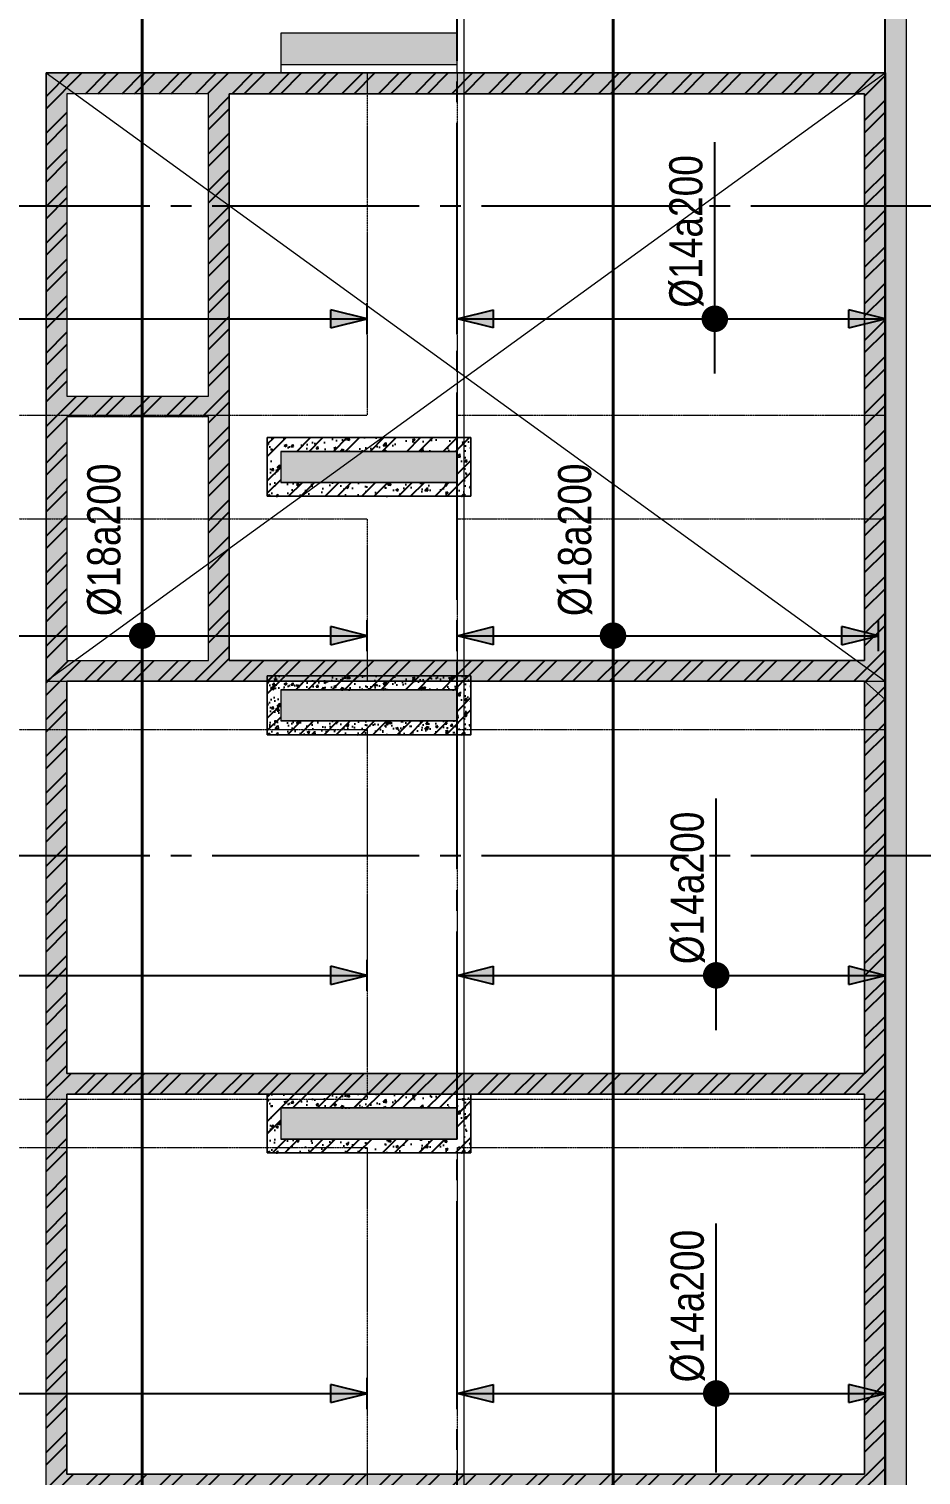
# Model space of a CAD drawing. Header units: millimetres. Extents: x -3819597 to -2591384, y 582389 to 820195.
# Drawn here: x -2673157 to -2660238, y 717169 to 738094 of the extents above; entities that cross this region are included whole.
import ezdxf
from ezdxf.enums import TextEntityAlignment as Align

# ---------------------------------------------------------------- set-up
doc = ezdxf.new("R2010")
doc.units = ezdxf.units.MM
doc.header["$MEASUREMENT"] = 0
for name, pattern in [('CENTER', [2, 1.25, -0.25, 0.25, -0.25]), ('CHG_XX_Cot_Ham 2$0$MB_Luoi truc$0$HTT Hidden 21', [3, 2, -1]), ('CHG_XX_Damsan_Ham 2$0$CHG_XX_Damsan_Ham 2$0$HIDDEN', [0.375, 0.25, -0.125]), ('CHG_XX_Luoi truc$0$MB_Luoi truc$0$Center101', [13, 10, -1, 1, -1]), ('HIDDEN', [0.375, 0.25, -0.125])]:
    doc.linetypes.add(name, pattern=pattern)
doc.layers.get('Defpoints').update_dxf_attribs({"color": 10, "lineweight": 0})
for name, color, linetype in [('02HN. TEXT B', 1, 'Continuous'), ('08HN. SSS X', 6, 'Continuous'), ('12HN. GRID', 1, 'CENTER'), ('CHG_XX_Luoi truc$0$Grid', 34, 'Continuous'), ('CHG_XX_Luoi truc$0$Grid Line', 8, 'CHG_XX_Luoi truc$0$MB_Luoi truc$0$Center101'), ('dim', 51, 'Continuous')]:
    doc.layers.add(name, color=color, linetype=linetype)
for name, color, linetype, lineweight in [('CHG_XX_Cot_Ham 2$0$NS-DuongBao', 3, 'Continuous', 18), ('CHG_XX_Cot_Ham 2$0$NS-Hatch', 8, 'Continuous', 25), ('CHG_XX_Cot_Ham 2$0$NS-Pier-H2', 150, 'Continuous', 13), ('CHG_XX_Cot_Ham 2$0$NS-Pier-H2 @ 1', 150, 'Continuous', 13), ('CHG_XX_Cot_Ham 2$0$NS-Pier-H2 @ 150', 150, 'Continuous', 13), ("CHG_XX_Damsan_Ham 2$0$CHG_XX_Damsan_Ham 2$0$'S_General_Hidden_1 Thin", 1, 'CHG_XX_Damsan_Ham 2$0$CHG_XX_Damsan_Ham 2$0$HIDDEN', 18), ('CHG_XX_Damsan_Ham 2$0$CHG_XX_Damsan_Ham 2$0$CHG_XX_Damsan_Ham 2$0$Start lo mo', 3, 'Continuous', 15), ('CHG_XX_Damsan_Ham 2$0$CHG_XX_Damsan_Ham 2$0$CHG_XX_Damsan_Ham 2$0$Start net bao', 3, 'Continuous', 18), ('CHG_XX_Damsan_Ham 2$0$CHG_XX_Damsan_Ham 2$0$DBAO', 3, 'Continuous', 13), ('CHG_XX_Damsan_Ham 2$0$CHG_XX_Damsan_Ham 2$0$mach ngung thi cong', 6, 'Continuous', 13), ('CHG_XX_Damsan_Ham 2$0$CHG_XX_Damsan_Ham 2$0$Start net bao', 3, 'Continuous', 18), ('CHG_XX_Damsan_Ham 2$0$CHG_XX_Damsan_Ham 2$0$Start vach', 6, 'Continuous', 25), ('CHG_XX_Damsan_Ham 2$0$HATCH', 57, 'Continuous', 9), ('CHG_XX_Damsan_Ham 2$0$mach ngung thi cong', 6, 'Continuous', 13), ('CHG_XX_Damsan_Ham 2$0$Start vach', 6, 'Continuous', 25), ('thep chay suot', 5, 'HIDDEN', 40)]:
    doc.layers.add(name, color=color, linetype=linetype, lineweight=lineweight)
doc.styles.add('[HN042014]STYLE', font='arial.ttf', dxfattribs={"width": 0.8})
doc.styles.add('CHG_XX_Luoi truc$0$MB_Luoi truc$0$Grid A-F$0$VNI-HelveCB', font='VHELVCB_0.TTF')

# ---------------------------------------------------------------- blocks, each defined once
blk = doc.blocks.new('*U910')
at = {"layer": '12HN. GRID', "linetype": 'Continuous'}
h = blk.add_hatch(color=256, dxfattribs=at)
h.dxf.hatch_style = 1
h.paths.add_polyline_path([(-44, 1239.8), (44, 1239.8), (0, 1415.8)])
h = blk.add_hatch(color=256, dxfattribs=at)
h.dxf.hatch_style = 1
h.paths.add_polyline_path([(0, -2234.2), (44, -2058.2), (-44, -2058.2)])
at = {"layer": '08HN. SSS X', "linetype": 'ByBlock', "ltscale": 10}
for p, q in [((-264.5, 0), (852.3, 0)), ((-264.5, 0), (-264.5, 0)), ((852.3, 0), (852.3, 0))]:
    blk.add_line(p, q, dxfattribs=at)
at = {"layer": '12HN. GRID', "linetype": 'Continuous'}
for p, q in [((-75, 1415.8), (75, 1415.8)), ((-44, 1239.8), (0, 1415.8)), ((0, 1415.8), (0, -2234.2)), ((0, 1415.8), (44, 1239.8)), ((-44, 1239.8), (44, 1239.8)), ((-44, -2058.2), (44, -2058.2)), ((-44, -2058.2), (0, -2234.2)), ((0, -2234.2), (44, -2058.2)), ((-75, -2234.2), (75, -2234.2))]:
    blk.add_line(p, q, dxfattribs=at)
at = {"layer": '12HN. GRID', "linetype": 'Continuous', "const_width": 64, "flags": 128}
blk.add_lwpolyline([(-32, 0, 1), (32, 0, 1)], format="xyb", close=True, dxfattribs=at)
at = {"layer": '02HN. TEXT B', "linetype": 'ByBlock', "style": '[HN042014]STYLE', "width": 0.8, "flags": 8}
blk.add_attdef('1', text='', height=160, dxfattribs=at).set_placement((53.8, 140), align=Align.MIDDLE_LEFT)
blk.add_attdef('0', text='', height=160, dxfattribs=at).set_placement((1102.5, 160), align=Align.MIDDLE_CENTER)
at = {"layer": 'Defpoints', "color": 9, "linetype": 'ByBlock', "style": '[HN042014]STYLE', "width": 0.8, "flags": 9}
for tag, p in [('2', (2188.8, 2083.7)), ('3', (2188.8, 1678.9)), ('4', (2188.8, 1274.1)), ('5', (2188.8, 883.7))]:
    blk.add_attdef(tag, text='', height=250, dxfattribs=at).set_placement(p, align=Align.MIDDLE_CENTER)
blk = doc.blocks.new('*U243')
at = {"layer": '12HN. GRID', "linetype": 'Continuous'}
h = blk.add_hatch(color=256, dxfattribs=at)
h.dxf.hatch_style = 1
h.paths.add_polyline_path([(-44, 1239.8), (44, 1239.8), (0, 1415.8)])
h = blk.add_hatch(color=256, dxfattribs=at)
h.dxf.hatch_style = 1
h.paths.add_polyline_path([(0, -2234.2), (44, -2058.2), (-44, -2058.2)])
at = {"layer": '08HN. SSS X', "linetype": 'ByBlock', "ltscale": 10}
for p, q in [((-264.5, 0), (852.3, 0)), ((-264.5, 0), (-264.5, 0)), ((852.3, 0), (852.3, 0))]:
    blk.add_line(p, q, dxfattribs=at)
at = {"layer": '12HN. GRID', "linetype": 'Continuous'}
for p, q in [((-75, 1415.8), (75, 1415.8)), ((-44, 1239.8), (0, 1415.8)), ((0, 1415.8), (0, -2234.2)), ((0, 1415.8), (44, 1239.8)), ((-44, 1239.8), (44, 1239.8)), ((-44, -2058.2), (44, -2058.2)), ((-44, -2058.2), (0, -2234.2)), ((0, -2234.2), (44, -2058.2)), ((-75, -2234.2), (75, -2234.2))]:
    blk.add_line(p, q, dxfattribs=at)
at = {"layer": '12HN. GRID', "linetype": 'Continuous', "const_width": 64, "flags": 128}
blk.add_lwpolyline([(-32, 0, 1), (32, 0, 1)], format="xyb", close=True, dxfattribs=at)
at = {"layer": '02HN. TEXT B', "linetype": 'ByBlock', "style": '[HN042014]STYLE', "width": 0.8, "flags": 8}
blk.add_attdef('1', text='', height=160, dxfattribs=at).set_placement((53.8, 140), align=Align.MIDDLE_LEFT)
blk.add_attdef('0', text='', height=160, dxfattribs=at).set_placement((1102.5, 160), align=Align.MIDDLE_CENTER)
at = {"layer": 'Defpoints', "color": 9, "linetype": 'ByBlock', "style": '[HN042014]STYLE', "width": 0.8, "flags": 9}
for tag, p in [('2', (2188.8, 2083.7)), ('3', (2188.8, 1678.9)), ('4', (2188.8, 1274.1)), ('5', (2188.8, 883.7))]:
    blk.add_attdef(tag, text='', height=250, dxfattribs=at).set_placement(p, align=Align.MIDDLE_CENTER)
blk = doc.blocks.new('*U242')
at = {"layer": '12HN. GRID', "linetype": 'Continuous'}
h = blk.add_hatch(color=256, dxfattribs=at)
h.dxf.hatch_style = 1
h.paths.add_polyline_path([(-44, 1239.8), (44, 1239.8), (0, 1415.8)])
h = blk.add_hatch(color=256, dxfattribs=at)
h.dxf.hatch_style = 1
h.paths.add_polyline_path([(0, -2234.2), (44, -2058.2), (-44, -2058.2)])
at = {"layer": '08HN. SSS X', "linetype": 'ByBlock', "ltscale": 10}
for p, q in [((-381.1, 0), (819, 0)), ((-381.1, 0), (-381.1, 0)), ((819, 0), (819, 0))]:
    blk.add_line(p, q, dxfattribs=at)
at = {"layer": '12HN. GRID', "linetype": 'Continuous'}
for p, q in [((-75, 1415.8), (75, 1415.8)), ((-44, 1239.8), (0, 1415.8)), ((0, 1415.8), (0, -2234.2)), ((0, 1415.8), (44, 1239.8)), ((-44, 1239.8), (44, 1239.8)), ((-44, -2058.2), (44, -2058.2)), ((-44, -2058.2), (0, -2234.2)), ((0, -2234.2), (44, -2058.2)), ((-75, -2234.2), (75, -2234.2))]:
    blk.add_line(p, q, dxfattribs=at)
at = {"layer": '12HN. GRID', "linetype": 'Continuous', "const_width": 64, "flags": 128}
blk.add_lwpolyline([(-32, 0, 1), (32, 0, 1)], format="xyb", close=True, dxfattribs=at)
at = {"layer": '02HN. TEXT B', "linetype": 'ByBlock', "style": '[HN042014]STYLE', "width": 0.8, "flags": 8}
blk.add_attdef('1', text='', height=160, dxfattribs=at).set_placement((53.8, 140), align=Align.MIDDLE_LEFT)
blk.add_attdef('0', text='', height=160, dxfattribs=at).set_placement((1102.5, 160), align=Align.MIDDLE_CENTER)
at = {"layer": 'Defpoints', "color": 9, "linetype": 'ByBlock', "style": '[HN042014]STYLE', "width": 0.8, "flags": 9}
for tag, p in [('2', (2188.8, 2083.7)), ('3', (2188.8, 1678.9)), ('4', (2188.8, 1274.1)), ('5', (2188.8, 883.7))]:
    blk.add_attdef(tag, text='', height=250, dxfattribs=at).set_placement(p, align=Align.MIDDLE_CENTER)
blk = doc.blocks.new('*U691')
at = {"layer": '12HN. GRID', "linetype": 'Continuous'}
h = blk.add_hatch(color=256, dxfattribs=at)
h.dxf.hatch_style = 1
h.paths.add_polyline_path([(-44, 576.5), (44, 576.5), (0, 752.5)])
h = blk.add_hatch(color=256, dxfattribs=at)
h.dxf.hatch_style = 1
h.paths.add_polyline_path([(0, -1280.9), (44, -1104.9), (-44, -1104.9)])
for p, q in [((-75, 752.5), (75, 752.5)), ((-44, 576.5), (0, 752.5)), ((0, 752.5), (0, -1280.9)), ((0, 752.5), (44, 576.5)), ((-44, 576.5), (44, 576.5)), ((-44, -1104.9), (44, -1104.9)), ((-44, -1104.9), (0, -1280.9)), ((0, -1280.9), (44, -1104.9)), ((-75, -1280.9), (75, -1280.9))]:
    blk.add_line(p, q, dxfattribs=at)
at = {"layer": '12HN. GRID', "linetype": 'Continuous', "const_width": 64, "flags": 128}
blk.add_lwpolyline([(-32, 0, 1), (32, 0, 1)], format="xyb", close=True, dxfattribs=at)
at = {"layer": 'thep chay suot', "linetype": 'HIDDEN', "ltscale": 10}
blk.add_line((-42737.9, 0), (14067.3, 0), dxfattribs=at)
at = {"layer": '02HN. TEXT B', "linetype": 'ByBlock', "style": '[HN042014]STYLE', "width": 0.8, "flags": 8}
blk.add_attdef('1', text='', height=160, dxfattribs=at).set_placement((94.5, 185.3), align=Align.MIDDLE_LEFT)
blk.add_attdef('0', text='', height=160, dxfattribs=at).set_placement((-351.3, 10.6), align=Align.MIDDLE_CENTER)
at = {"layer": 'Defpoints', "color": 9, "linetype": 'ByBlock', "style": '[HN042014]STYLE', "width": 0.8, "flags": 9}
for tag, p in [('2', (-7336, 4713.7)), ('3', (-7336, 4309)), ('4', (-7336, 3904.2)), ('5', (-7336, 3513.7))]:
    blk.add_attdef(tag, text='', height=250, dxfattribs=at).set_placement(p, align=Align.MIDDLE_CENTER)
blk = doc.blocks.new('*U1035')
at = {"layer": 'CHG_XX_Cot_Ham 2$0$NS-Pier-H2 @ 1'}
h = blk.add_hatch(color=256, dxfattribs=at)
h.dxf.hatch_style = 1
h.paths.add_polyline_path([(450, 0), (0, 0), (0, -2550), (450, -2550)])
at = {"layer": 'CHG_XX_Cot_Ham 2$0$NS-Pier-H2 @ 150'}
h = blk.add_hatch(color=256, dxfattribs=at)
h.dxf.hatch_style = 1
h.paths.add_polyline_path([(450, 0), (0, 0), (0, -2550), (450, -2550)])
blk = doc.blocks.new('CHG_XX_Cot_Ham 2$0$Block A_C450x2250')
at = {"layer": 'CHG_XX_Cot_Ham 2$0$NS-Pier-H2'}
blk.add_lwpolyline([(450, -2550), (0, -2550), (0, 0), (450, 0)], close=True, dxfattribs=at)
blk.add_blockref('*U1035', (0, 0), dxfattribs=at)
blk = doc.blocks.new('*U1029')
at = {"layer": 'CHG_XX_Luoi truc$0$Grid Line'}
blk.add_line((0, 0), (0, 608), dxfattribs=at)
at = {"layer": 'CHG_XX_Luoi truc$0$Grid', "lineweight": -2, "style": 'CHG_XX_Luoi truc$0$MB_Luoi truc$0$Grid A-F$0$VNI-HelveCB'}
for tag, p in [('GRIDSUB', (0, 617)), ('GRID', (0, -9))]:
    blk.add_attdef(tag, text='', height=5, dxfattribs=at).set_placement(p, align=Align.MIDDLE)
blk = doc.blocks.new('*U1031')
at = {"layer": 'CHG_XX_Luoi truc$0$Grid Line'}
blk.add_line((0, 0), (0, 438), dxfattribs=at)
at = {"layer": 'CHG_XX_Luoi truc$0$Grid', "lineweight": -2, "style": 'CHG_XX_Luoi truc$0$MB_Luoi truc$0$Grid A-F$0$VNI-HelveCB'}
for tag, p in [('GRIDSUB', (0, 447)), ('GRID', (0, -9))]:
    blk.add_attdef(tag, text='', height=5, dxfattribs=at).set_placement(p, align=Align.MIDDLE)
blk = doc.blocks.new('CHG_XX_Luoi truc')
at = {"layer": 'CHG_XX_Luoi truc$0$Grid', "xscale": 300, "yscale": 300, "zscale": 300}
blk.add_blockref('*U1029', (99550, -12747), dxfattribs=at)
at = {"layer": 'CHG_XX_Luoi truc$0$Grid', "xscale": 300.0000000000013, "yscale": 300.0000000000013, "zscale": 300.0000000000013, "rotation": 90}
for p in [(110703, 125550), (110703, 116150)]:
    blk.add_blockref('*U1031', p, dxfattribs=at)
blk = doc.blocks.new('CHG_XX_Cot_Ham 2')
at = {"layer": 'CHG_XX_Cot_Ham 2$0$NS-Hatch'}
h = blk.add_hatch(dxfattribs=at)
h.set_pattern_fill('ANSI32', color=256, scale=1000, style=0)
h.paths.add_polyline_path([(93600, 76300), (105750.8, 76300), (105750.8, 127475), (93600, 127475)])
h.paths.add_polyline_path([(93900, 107200), (93900, 112700), (105450.8, 112700), (105450.8, 107200)], flags=16)
h.paths.add_polyline_path([(101300.8, 106900), (101300.8, 99800), (93900, 99800), (93900, 106900)], flags=16)
h.paths.add_polyline_path([(93900, 113000), (93900, 118675), (105450.8, 118675), (105450.8, 113000)], flags=16)
h.paths.add_polyline_path([(101600.8, 106900), (105450.8, 106900), (105450.8, 92450), (93900, 92450), (93900, 99500), (101600.8, 99500)], flags=16)
h.paths.add_polyline_path([(93900, 118975), (93900, 122500), (95950, 122500), (95950, 118975)], flags=16)
h.paths.add_polyline_path([(96250, 118975), (96250, 127175), (105450.8, 127175), (105450.8, 118975)], flags=16)
h.paths.add_polyline_path([(100150.8, 92150), (100150.8, 87350), (93900, 87350), (93900, 92150)], flags=16)
h.paths.add_polyline_path([(93900, 122800), (93900, 127175), (95950, 127175), (95950, 122800)], flags=16)
h.paths.add_polyline_path([(100450.8, 92150), (105450.8, 92150), (105450.8, 81950), (100450.8, 81950)], flags=16)
h.paths.add_polyline_path([(100150.8, 87050), (100150.8, 81950), (93900, 81950), (93900, 87050)], flags=16)
h.paths.add_polyline_path([(105450.8, 81650), (105450.8, 76600), (93900, 76600), (93900, 81650)], flags=16)
h = blk.add_hatch(dxfattribs=at)
h.set_pattern_fill('AR-CONC', color=256, scale=50)
h.set_pattern_definition([(50, (-50, -50), (358.6301, -31.37607), [37.5, -412.5]), (355, (-50, -50), (-69.3757, 376.0961), [30, -330]), (100.45144, (-20.1, -52.6), (289.2544, 344.72), [31.8701, -350.57106]), (46.1842, (-50, 50), (533.6207, -82.7596), [56.25, -618.75]), (96.63564, (-5.53, 43.1), (467.331, 487.0593), [47.8052, -525.8569]), (351.18416, (-50, 50), (467.331, 487.0593), [45, -495]), (21, (0, 25), (298.4535, -201.30945), [37.5, -412.5]), (326, (0, 25), (121.6577, 362.575), [30, -330]), (71.45144, (24.87, 8.22), (420.1112, 161.2656), [31.8701, -350.57106]), (37.5, (-50, -50), (6.07993, 166.44693), [0, -326, 0, -335, 0, -331.25]), (7.5, (-50, -50), (131.53477, 197.20586), [0, -191, 0, -318.5, 0, -126.25]), (327.5, (-161.5, -50), (266.91122, -11.27744), [0, -125, 0, -390, 0, -517.5]), (317.5, (-211.5, -50), (291.5931, 50.0525), [0, -162.5, 0, -259, 0, -367.5])])
h.paths.add_polyline_path([(105750, 127475), (93600, 127475), (93600, 76300), (105750.8, 76300)])
h.paths.add_polyline_path([(93900, 107200), (93900, 112700), (105450.8, 112700), (105450.8, 107200)], flags=16)
h.paths.add_polyline_path([(101300.8, 106900), (101300.8, 99800), (93900, 99800), (93900, 106900)], flags=16)
h.paths.add_polyline_path([(93900, 113000), (93900, 118675), (105450.8, 118675), (105450.8, 113000)], flags=16)
h.paths.add_polyline_path([(101600.8, 106900), (105450.8, 106900), (105450.8, 92450), (93900, 92450), (93900, 99500), (101600.8, 99500)], flags=16)
h.paths.add_polyline_path([(93900, 118975), (93900, 122500), (95950, 122500), (95950, 118975)], flags=16)
h.paths.add_polyline_path([(96250, 118975), (96250, 127175), (105450.8, 127175), (105450.8, 118975)], flags=16)
h.paths.add_polyline_path([(100150.8, 92150), (100150.8, 87350), (93900, 87350), (93900, 92150)], flags=16)
h.paths.add_polyline_path([(93900, 122800), (93900, 127175), (95950, 127175), (95950, 122800)], flags=16)
h.paths.add_polyline_path([(100450.8, 92150), (105450.8, 92150), (105450.8, 81950), (100450.8, 81950)], flags=16)
h.paths.add_polyline_path([(100150.8, 87050), (100150.8, 81950), (93900, 81950), (93900, 87050)], flags=16)
h.paths.add_polyline_path([(105450.8, 81650), (105450.8, 76600), (93900, 76600), (93900, 81650)], flags=16)
h = blk.add_hatch(dxfattribs=at)
h.set_pattern_fill('AR-CONC', color=256, scale=50)
h.set_pattern_definition([(50, (-2213768.6, 588216.82), (358.63009, -31.376067), [37.5, -412.5]), (355, (-2213768.6, 588216.82), (-69.375667, 376.096067), [30, -330]), (100.451444, (-2213738.7, 588214.2), (289.254423, 344.719995), [31.870096, -350.571056]), (46.1842, (-2213768.6, 588316.8), (533.620665, -82.75964), [56.25, -618.75]), (96.635635, (-2213724.1, 588309.9), (467.33097, 487.0593), [47.80517, -525.85688]), (351.184164, (-2213768.6, 588316.8), (467.33097, 487.0593), [45, -495]), (21, (-2213718.6, 588291.82), (298.453526, -201.309445), [37.5, -412.5]), (326, (-2213718.6, 588291.82), (121.657666, 362.57502), [30, -330]), (71.451445, (-2213693.72, 588275.05), (420.11119, 161.265576), [31.870095, -350.571056]), (37.5, (-2213768.59, 588216.82), (6.079928, 166.446927), [0, -326, 0, -335, 0, -331.25]), (7.5, (-2213768.59, 588216.82), (131.534769, 197.205856), [0, -191, 0, -318.5, 0, -126.25]), (327.5, (-2213880.09, 588216.82), (266.911218, -11.277436), [0, -125, 0, -390, 0, -517.5]), (317.5, (-2213930.1, 588216.82), (291.593085, 50.052491), [0, -162.5, 0, -259, 0, -367.5])])
h.paths.add_polyline_path([(96800.8, 121350), (99750.8, 121350), (99750.8, 122200), (96800.8, 122200)])
h.paths.add_polyline_path([(97000.8, 121550), (99550.8, 121550), (99550.8, 122000), (97000.8, 122000)], flags=16)
h = blk.add_hatch(dxfattribs=at)
h.set_pattern_fill('ANSI32,_O', color=256, scale=1000)
h.set_pattern_definition([(45, (-2213768.6, 588216.82), (-265.16504, 265.16504), []), (45, (-2213591.8, 588216.82), (-265.16504, 265.16504), [])])
h.paths.add_polyline_path([(96800.8, 121350), (99750.8, 121350), (99750.8, 122200), (96800.8, 122200)])
h.paths.add_polyline_path([(97000.8, 121550), (99550.8, 121550), (99550.8, 122000), (97000.8, 122000)], flags=16)
h = blk.add_hatch(dxfattribs=at)
h.set_pattern_fill('AR-CONC', color=256, scale=50)
h.set_pattern_definition([(50, (-2213768.6, 584766.82), (358.63009, -31.376067), [37.5, -412.5]), (355, (-2213768.6, 584766.82), (-69.375667, 376.096067), [30, -330]), (100.451444, (-2213738.7, 584764.2), (289.254423, 344.719995), [31.870096, -350.571056]), (46.1842, (-2213768.6, 584866.8), (533.620665, -82.75964), [56.25, -618.75]), (96.635635, (-2213724.1, 584859.9), (467.33097, 487.0593), [47.80517, -525.85688]), (351.184164, (-2213768.6, 584866.8), (467.33097, 487.0593), [45, -495]), (21, (-2213718.6, 584841.82), (298.453526, -201.309445), [37.5, -412.5]), (326, (-2213718.6, 584841.82), (121.657666, 362.57502), [30, -330]), (71.451445, (-2213693.72, 584825.05), (420.11119, 161.265576), [31.870095, -350.571056]), (37.5, (-2213768.59, 584766.82), (6.079928, 166.446927), [0, -326, 0, -335, 0, -331.25]), (7.5, (-2213768.59, 584766.82), (131.534769, 197.205856), [0, -191, 0, -318.5, 0, -126.25]), (327.5, (-2213880.09, 584766.82), (266.911218, -11.277436), [0, -125, 0, -390, 0, -517.5]), (317.5, (-2213930.1, 584766.82), (291.593085, 50.052491), [0, -162.5, 0, -259, 0, -367.5])])
h.paths.add_polyline_path([(96800.8, 117900), (99750.8, 117900), (99750.8, 118750), (96800.8, 118750)])
h.paths.add_polyline_path([(97000.8, 118100), (99550.8, 118100), (99550.8, 118550), (97000.8, 118550)], flags=16)
h = blk.add_hatch(dxfattribs=at)
h.set_pattern_fill('ANSI32', color=256, scale=1000, style=0)
h.paths.add_polyline_path([(99550.8, 118100), (97000.8, 118100), (97000.8, 118550), (99550.8, 118550)], flags=16)
h.paths.add_polyline_path([(99750.8, 117900), (96800.8, 117900), (96800.8, 118750), (99750.8, 118750)])
h = blk.add_hatch(dxfattribs=at)
h.set_pattern_fill('AR-CONC', color=256, scale=50)
h.set_pattern_definition([(50, (-50, -50), (358.6301, -31.37607), [37.5, -412.5]), (355, (-50, -50), (-69.3757, 376.0961), [30, -330]), (100.45144, (-20.1, -52.6), (289.2544, 344.72), [31.8701, -350.57106]), (46.1842, (-50, 50), (533.6207, -82.7596), [56.25, -618.75]), (96.63564, (-5.53, 43.1), (467.331, 487.0593), [47.8052, -525.8569]), (351.18416, (-50, 50), (467.331, 487.0593), [45, -495]), (21, (0, 25), (298.4535, -201.30945), [37.5, -412.5]), (326, (0, 25), (121.6577, 362.575), [30, -330]), (71.45144, (24.87, 8.22), (420.1112, 161.2656), [31.8701, -350.57106]), (37.5, (-50, -50), (6.07993, 166.44693), [0, -326, 0, -335, 0, -331.25]), (7.5, (-50, -50), (131.53477, 197.20586), [0, -191, 0, -318.5, 0, -126.25]), (327.5, (-161.5, -50), (266.91122, -11.27744), [0, -125, 0, -390, 0, -517.5]), (317.5, (-211.5, -50), (291.5931, 50.0525), [0, -162.5, 0, -259, 0, -367.5])])
h.paths.add_polyline_path([(99550.8, 118100), (97000.8, 118100), (97000.8, 118550), (99550.8, 118550)], flags=16)
h.paths.add_polyline_path([(99750.8, 117900), (96800.8, 117900), (96800.8, 118750), (99750.8, 118750)])
h = blk.add_hatch(dxfattribs=at)
h.set_pattern_fill('AR-CONC', color=256, scale=50)
h.set_pattern_definition([(50, (-2213768.6, 578716.82), (358.63009, -31.376067), [37.5, -412.5]), (355, (-2213768.6, 578716.82), (-69.375667, 376.096067), [30, -330]), (100.451444, (-2213738.7, 578714.2), (289.254423, 344.719995), [31.870096, -350.571056]), (46.1842, (-2213768.6, 578816.8), (533.620665, -82.75964), [56.25, -618.75]), (96.635635, (-2213724.1, 578809.9), (467.33097, 487.0593), [47.80517, -525.85688]), (351.184164, (-2213768.6, 578816.8), (467.33097, 487.0593), [45, -495]), (21, (-2213718.6, 578791.82), (298.453526, -201.309445), [37.5, -412.5]), (326, (-2213718.6, 578791.82), (121.657666, 362.57502), [30, -330]), (71.451445, (-2213693.72, 578775.05), (420.11119, 161.265576), [31.870095, -350.571056]), (37.5, (-2213768.59, 578716.82), (6.079928, 166.446927), [0, -326, 0, -335, 0, -331.25]), (7.5, (-2213768.59, 578716.82), (131.534769, 197.205856), [0, -191, 0, -318.5, 0, -126.25]), (327.5, (-2213880.09, 578716.82), (266.911218, -11.277436), [0, -125, 0, -390, 0, -517.5]), (317.5, (-2213930.1, 578716.82), (291.593085, 50.052491), [0, -162.5, 0, -259, 0, -367.5])])
h.paths.add_polyline_path([(96800.8, 111850), (99750.8, 111850), (99750.8, 112700), (96800.8, 112700)])
h.paths.add_polyline_path([(97000.8, 112050), (99550.8, 112050), (99550.8, 112500), (97000.8, 112500)], flags=16)
h = blk.add_hatch(dxfattribs=at)
h.set_pattern_fill('ANSI32', color=256, scale=1000, style=0)
h.paths.add_polyline_path([(99550.8, 112050), (97000.8, 112050), (97000.8, 112500), (99550.8, 112500)], flags=16)
h.paths.add_polyline_path([(99750.8, 111850), (96800.8, 111850), (96800.8, 112700), (99750.8, 112700)])
h = blk.add_hatch(dxfattribs=at)
h.set_pattern_fill('ANSI32', color=256, scale=1000, style=0)
h.set_pattern_definition([(45, (-50, -50), (-265.165, 265.165), []), (45, (126.78, -50), (-265.165, 265.165), [])])
h.paths.add_polyline_path([(99550.8, 112050), (97000.8, 112050), (97000.8, 112500), (99550.8, 112500)], flags=16)
h.paths.add_polyline_path([(99750.8, 111850), (96800.8, 111850), (96800.8, 112700), (99750.8, 112700)])
at = {"layer": 'CHG_XX_Cot_Ham 2$0$NS-Pier-H2'}
h = blk.add_hatch(color=256, dxfattribs=at)
h.dxf.hatch_style = 1
h.paths.add_polyline_path([(99639.2, 163400), (-10900, 163400), (-10900, 85450), (-300, 85450), (-300, 84050), (32350, 84050), (32350, -9000), (103575.5, -9000), (106050, -6022), (106050, 158254.3)])
h.paths.add_polyline_path([(99533.7, 163100), (105750, 158110.4), (105750, 90450), (105650, 90450), (105750, 90450), (105750, 13850), (105750, 13722.3), (105750, -5913.6), (103434.7, -8700), (93599.8, -8700), (93299.8, -8700), (32650, -8700), (32650, 84350), (0, 84350), (0, 85750), (-10600, 85750), (-10600, 163100), (93600, 163100)], flags=16)
at = {"layer": 'CHG_XX_Cot_Ham 2$0$NS-DuongBao'}
for points in [[(93600, 127475), (105750.8, 127475), (105750.8, 76300), (93600, 76300)], [(95950, 127175), (93900, 127175), (93900, 122800), (95950, 122800)], [(105450.8, 127175), (96250, 127175), (96250, 118975), (105450.8, 118975)], [(96250, 127175), (105450.8, 127175), (105450.8, 118975), (96250, 118975)], [(95950, 122500), (93900, 122500), (93900, 118975), (95950, 118975)], [(96800.8, 122200), (99750.8, 122200), (99750.8, 121350), (96800.8, 121350)], [(105450.8, 118675), (93900, 118675), (93900, 113000), (105450.8, 113000)], [(93900, 118675), (96800.8, 118675), (96800.8, 117900), (99750.8, 117900), (99750.8, 118675), (105450.8, 118675), (105450.8, 113000), (93900, 113000)], [(96800.8, 118750), (99750.8, 118750), (99750.8, 117900), (96800.8, 117900)], [(99750.8, 117900), (96800.8, 117900), (96800.8, 118675), (99750.8, 118675)], [(93900, 112700), (96800.8, 112700), (96800.8, 111850), (99750.8, 111850), (99750.8, 112700), (105450.8, 112700), (105450.8, 107200), (93900, 107200)], [(93900, 112700), (93900, 107200), (105450.8, 107200), (105450.8, 112700)], [(96800.8, 112700), (99750.8, 112700), (99750.8, 111850), (96800.8, 111850)]]:
    blk.add_lwpolyline(points, close=True, dxfattribs=at)
at = {"layer": 'CHG_XX_Cot_Ham 2$0$NS-DuongBao', "color": 1}
for points in [[(96800.8, 121350), (99750.8, 121350), (99750.8, 122200), (96800.8, 122200)], [(97000.8, 122000), (99550.8, 122000), (99550.8, 121550), (97000.8, 121550)], [(96800.8, 117900), (99750.8, 117900), (99750.8, 118750), (96800.8, 118750)], [(97000.8, 118550), (99550.8, 118550), (99550.8, 118100), (97000.8, 118100)], [(96800.8, 111850), (99750.8, 111850), (99750.8, 112700), (96800.8, 112700)], [(97000.8, 112500), (99550.8, 112500), (99550.8, 112050), (97000.8, 112050)]]:
    blk.add_lwpolyline(points, close=True, dxfattribs=at)
at = {"layer": 'CHG_XX_Cot_Ham 2$0$NS-Pier-H2'}
for p, q in [((106050, 158254.3), (106050, -6022)), ((105750, 158110.4), (105750, 90450)), ((97000, 127925), (97000, 127475)), ((99550, 127475), (99550, 127925)), ((97000, 127475), (99550, 127475))]:
    blk.add_line(p, q, dxfattribs=at)
at = {"layer": 'CHG_XX_Cot_Ham 2$0$NS-Pier-H2', "linetype": 'CHG_XX_Cot_Ham 2$0$MB_Luoi truc$0$HTT Hidden 21'}
blk.add_lwpolyline([(99639.2, 163400), (106050, 158254.3), (106050, -6022), (103575.5, -9000), (32350, -9000), (32350, 84050), (-300, 84050), (-300, 85450), (-10900, 85450), (-10900, 163400)], close=True, dxfattribs=at)
at = {"layer": 'CHG_XX_Cot_Ham 2$0$NS-Pier-H2'}
for points in [[(96800.8, 122200), (99750.8, 122200), (99750.8, 121350), (96800.8, 121350)], [(97000, 121550), (99550, 121550), (99550, 122000), (97000, 122000)], [(99550.8, 121550), (97000.8, 121550), (97000.8, 122000), (99550.8, 122000)], [(97000, 118100), (99550, 118100), (99550, 118550), (97000, 118550)], [(99550.8, 118100), (97000.8, 118100), (97000.8, 118550), (99550.8, 118550)], [(97000, 112050), (99550, 112050), (99550, 112500), (97000, 112500)], [(99550.8, 112050), (97000.8, 112050), (97000.8, 112500), (99550.8, 112500)]]:
    blk.add_lwpolyline(points, close=True, dxfattribs=at)
blk.add_blockref('CHG_XX_Luoi truc', (0, 0), dxfattribs=at)
at = {"layer": 'CHG_XX_Cot_Ham 2$0$NS-Pier-H2', "xscale": -1, "rotation": 90}
for p in [(97000, 128050), (97000, 122000), (97000, 118550), (97000, 112500)]:
    blk.add_blockref('CHG_XX_Cot_Ham 2$0$Block A_C450x2250', p, dxfattribs=at)
blk = doc.blocks.new('CHG_XX_Damsan_Ham 2', base_point=(3089256, -609981))
at = {"layer": "CHG_XX_Damsan_Ham 2$0$CHG_XX_Damsan_Ham 2$0$'S_General_Hidden_1 Thin", "ltscale": 10}
for p, q in [((98250, 127475), (98250, 122525)), ((99550, 127475), (99550, 122525)), ((87300, 122525), (98250, 122525)), ((99550, 122525), (105750, 122525)), ((87300, 121025), (98250, 121025)), ((98250, 121025), (98250, 118675)), ((99550, 121025), (99550, 118675)), ((99550, 121025), (105750, 121025)), ((87300, 117975), (98250, 117975)), ((98250, 117975), (98250, 112625)), ((99550, 117975), (105750, 117975)), ((99550, 117975), (99550, 112625)), ((87300, 112625), (98250, 112625)), ((99550, 112625), (105750, 112625)), ((87300, 111925), (98250, 111925)), ((98250, 111925), (98250, 106125)), ((99550, 111925), (105750, 111925)), ((99550, 111925), (99550, 106125))]:
    blk.add_line(p, q, dxfattribs=at)
at = {"layer": 'CHG_XX_Damsan_Ham 2$0$CHG_XX_Damsan_Ham 2$0$CHG_XX_Damsan_Ham 2$0$Start lo mo'}
for p, q in [((93600, 127475), (93600, 118673)), ((105750, 127475), (93600, 127475)), ((93600, 118673), (105750, 127475)), ((93600, 127475), (105750, 118673)), ((105750, 118673), (105750, 127475)), ((93600, 118673), (105750, 118673))]:
    blk.add_line(p, q, dxfattribs=at)
at = {"layer": 'CHG_XX_Damsan_Ham 2$0$CHG_XX_Damsan_Ham 2$0$CHG_XX_Damsan_Ham 2$0$Start net bao'}
for points in [[(-10900, 163400), (99639, 163400), (106050, 158250), (106050, -6022), (103576, -9000), (32350, -9000), (32350, 84050), (-300, 84050)], [(-10600, 85750), (-10600, 163100), (99534, 163100), (105750, 158106), (105750, 128050)]]:
    blk.add_lwpolyline(points, dxfattribs=at)
at = {"layer": 'CHG_XX_Damsan_Ham 2$0$CHG_XX_Damsan_Ham 2$0$mach ngung thi cong'}
blk.add_lwpolyline([(23700, 90148), (-100, 90150), (-100, 153400), (99650, 153400), (99650, 71950), (75851, 71950), (75851, 88800), (75851, 88800), (75851, 129600), (23700, 129600)], close=True, dxfattribs=at)
at = {"layer": 'CHG_XX_Damsan_Ham 2$0$CHG_XX_Damsan_Ham 2$0$Start net bao'}
for points in [[(-10900, 163400), (99639, 163400), (106050, 158250), (106050, -6022), (103576, -9000), (32350, -9000), (32350, 84050), (-300, 84050)], [(-10600, 85750), (-10600, 163100), (99534, 163100), (105750, 158106), (105750, 128050)]]:
    blk.add_lwpolyline(points, dxfattribs=at)
at = {"layer": 'CHG_XX_Damsan_Ham 2$0$CHG_XX_Damsan_Ham 2$0$Start vach'}
blk.add_lwpolyline([(105750, 12350), (105750, 156610)], dxfattribs=at)
at = {"layer": 'CHG_XX_Damsan_Ham 2$0$HATCH'}
blk.add_line((105451, 118673), (105750, 118409), dxfattribs=at)
at = {"layer": 'CHG_XX_Damsan_Ham 2$0$mach ngung thi cong'}
blk.add_lwpolyline([(23900, 90148), (-100, 90150), (-100, 153400), (99650, 153400), (99650, 71950), (75549, 71950), (75549, 88800), (75549, 88800), (75549, 129500), (23900, 129500)], close=True, dxfattribs=at)
at = {"layer": 'CHG_XX_Damsan_Ham 2$0$Start vach'}
blk.add_lwpolyline([(105750, 12350), (105750, 156610)], dxfattribs=at)
at = {"layer": 'CHG_XX_Damsan_Ham 2$0$CHG_XX_Damsan_Ham 2$0$DBAO'}
blk.add_blockref('CHG_XX_Cot_Ham 2', (0, 0), dxfattribs=at)
at = {"layer": 'CHG_XX_Damsan_Ham 2$0$HATCH'}
blk.add_blockref('CHG_XX_Cot_Ham 2', (0, 0), dxfattribs=at)
blk = doc.blocks.new('*U911')
at = {"layer": '12HN. GRID', "linetype": 'Continuous'}
h = blk.add_hatch(color=256, dxfattribs=at)
h.dxf.hatch_style = 1
h.paths.add_polyline_path([(0, -1086.5), (44, -910.5), (-44, -910.5)])
for p, q in [((0, 2520.1), (0, -1086.5)), ((-44, -910.5), (44, -910.5)), ((-44, -910.5), (0, -1086.5)), ((0, -1086.5), (44, -910.5)), ((-75, -1086.5), (75, -1086.5))]:
    blk.add_line(p, q, dxfattribs=at)
at = {"layer": '12HN. GRID', "linetype": 'Continuous', "const_width": 64, "flags": 128}
blk.add_lwpolyline([(-32, 0, 1), (32, 0, 1)], format="xyb", close=True, dxfattribs=at)
at = {"layer": 'thep chay suot', "linetype": 'HIDDEN', "ltscale": 10}
blk.add_line((-42737.9, 0), (14689, 0), dxfattribs=at)
at = {"layer": '02HN. TEXT B', "linetype": 'ByBlock', "style": '[HN042014]STYLE', "width": 0.8, "flags": 8}
blk.add_attdef('1', text='', height=160, dxfattribs=at).set_placement((94.5, 185.3), align=Align.MIDDLE_LEFT)
blk.add_attdef('0', text='', height=160, dxfattribs=at).set_placement((-351.3, 10.6), align=Align.MIDDLE_CENTER)
at = {"layer": 'Defpoints', "color": 9, "linetype": 'ByBlock', "style": '[HN042014]STYLE', "width": 0.8, "flags": 9}
for tag, p in [('2', (-7336, 4713.7)), ('3', (-7336, 4309)), ('4', (-7336, 3904.2)), ('5', (-7336, 3513.7))]:
    blk.add_attdef(tag, text='', height=250, dxfattribs=at).set_placement(p, align=Align.MIDDLE_CENTER)
blk = doc.blocks.new('*U916')
at = {"layer": '12HN. GRID', "linetype": 'Continuous'}
h = blk.add_hatch(color=256, dxfattribs=at)
h.dxf.hatch_style = 1
h.paths.add_polyline_path([(-44, 1067.9), (44, 1067.9), (0, 1243.9)])
h = blk.add_hatch(color=256, dxfattribs=at)
h.dxf.hatch_style = 1
h.paths.add_polyline_path([(0, -822.8), (44, -646.8), (-44, -646.8)])
at = {"layer": '08HN. SSS X', "linetype": 'ByBlock', "ltscale": 10}
for p, q in [((-264.5, 0), (852.3, 0)), ((-264.5, 0), (-264.5, 0)), ((852.3, 0), (852.3, 0))]:
    blk.add_line(p, q, dxfattribs=at)
at = {"layer": '12HN. GRID', "linetype": 'Continuous'}
for p, q in [((-75, 1243.9), (75, 1243.9)), ((-44, 1067.9), (0, 1243.9)), ((0, 1243.9), (0, -822.8)), ((0, 1243.9), (44, 1067.9)), ((-44, 1067.9), (44, 1067.9)), ((-44, -646.8), (44, -646.8)), ((-44, -646.8), (0, -822.8)), ((0, -822.8), (44, -646.8)), ((-75, -822.8), (75, -822.8))]:
    blk.add_line(p, q, dxfattribs=at)
at = {"layer": '12HN. GRID', "linetype": 'Continuous', "const_width": 64, "flags": 128}
blk.add_lwpolyline([(-32, 0, 1), (32, 0, 1)], format="xyb", close=True, dxfattribs=at)
at = {"layer": '02HN. TEXT B', "linetype": 'ByBlock', "style": '[HN042014]STYLE', "width": 0.8, "flags": 8}
blk.add_attdef('1', text='', height=160, dxfattribs=at).set_placement((53.8, 140), align=Align.MIDDLE_LEFT)
blk.add_attdef('0', text='', height=160, dxfattribs=at).set_placement((1102.5, 160), align=Align.MIDDLE_CENTER)
at = {"layer": 'Defpoints', "color": 9, "linetype": 'ByBlock', "style": '[HN042014]STYLE', "width": 0.8, "flags": 9}
for tag, p in [('2', (2188.8, 2083.7)), ('3', (2188.8, 1678.9)), ('4', (2188.8, 1274.1)), ('5', (2188.8, 883.7))]:
    blk.add_attdef(tag, text='', height=250, dxfattribs=at).set_placement(p, align=Align.MIDDLE_CENTER)
blk = doc.blocks.new('*U917')
at = {"layer": '12HN. GRID', "linetype": 'Continuous'}
h = blk.add_hatch(color=256, dxfattribs=at)
h.dxf.hatch_style = 1
h.paths.add_polyline_path([(-44, 1074.7), (44, 1074.7), (0, 1250.7)])
h = blk.add_hatch(color=256, dxfattribs=at)
h.dxf.hatch_style = 1
h.paths.add_polyline_path([(0, -816), (44, -640), (-44, -640)])
at = {"layer": '08HN. SSS X', "linetype": 'ByBlock', "ltscale": 10}
for p, q in [((-264.5, 0), (852.3, 0)), ((-264.5, 0), (-264.5, 0)), ((852.3, 0), (852.3, 0))]:
    blk.add_line(p, q, dxfattribs=at)
at = {"layer": '12HN. GRID', "linetype": 'Continuous'}
for p, q in [((-75, 1250.7), (75, 1250.7)), ((-44, 1074.7), (0, 1250.7)), ((0, 1250.7), (0, -816)), ((0, 1250.7), (44, 1074.7)), ((-44, 1074.7), (44, 1074.7)), ((-44, -640), (44, -640)), ((-44, -640), (0, -816)), ((0, -816), (44, -640)), ((-75, -816), (75, -816))]:
    blk.add_line(p, q, dxfattribs=at)
at = {"layer": '12HN. GRID', "linetype": 'Continuous', "const_width": 64, "flags": 128}
blk.add_lwpolyline([(-32, 0, 1), (32, 0, 1)], format="xyb", close=True, dxfattribs=at)
at = {"layer": '02HN. TEXT B', "linetype": 'ByBlock', "style": '[HN042014]STYLE', "width": 0.8, "flags": 8}
blk.add_attdef('1', text='', height=160, dxfattribs=at).set_placement((53.8, 140), align=Align.MIDDLE_LEFT)
blk.add_attdef('0', text='', height=160, dxfattribs=at).set_placement((1102.5, 160), align=Align.MIDDLE_CENTER)
at = {"layer": 'Defpoints', "color": 9, "linetype": 'ByBlock', "style": '[HN042014]STYLE', "width": 0.8, "flags": 9}
for tag, p in [('2', (2188.8, 2083.7)), ('3', (2188.8, 1678.9)), ('4', (2188.8, 1274.1)), ('5', (2188.8, 883.7))]:
    blk.add_attdef(tag, text='', height=250, dxfattribs=at).set_placement(p, align=Align.MIDDLE_CENTER)
blk = doc.blocks.new('*U918')
at = {"layer": '12HN. GRID', "linetype": 'Continuous'}
h = blk.add_hatch(color=256, dxfattribs=at)
h.dxf.hatch_style = 1
h.paths.add_polyline_path([(-44, 1074.7), (44, 1074.7), (0, 1250.7)])
h = blk.add_hatch(color=256, dxfattribs=at)
h.dxf.hatch_style = 1
h.paths.add_polyline_path([(0, -816.2), (44, -640.2), (-44, -640.2)])
at = {"layer": '08HN. SSS X', "linetype": 'ByBlock', "ltscale": 10}
for p, q in [((-381.1, 0), (819, 0)), ((-381.1, 0), (-381.1, 0)), ((819, 0), (819, 0))]:
    blk.add_line(p, q, dxfattribs=at)
at = {"layer": '12HN. GRID', "linetype": 'Continuous'}
for p, q in [((-75, 1250.7), (75, 1250.7)), ((-44, 1074.7), (0, 1250.7)), ((0, 1250.7), (0, -816.2)), ((0, 1250.7), (44, 1074.7)), ((-44, 1074.7), (44, 1074.7)), ((-44, -640.2), (44, -640.2)), ((-44, -640.2), (0, -816.2)), ((0, -816.2), (44, -640.2)), ((-75, -816.2), (75, -816.2))]:
    blk.add_line(p, q, dxfattribs=at)
at = {"layer": '12HN. GRID', "linetype": 'Continuous', "const_width": 64, "flags": 128}
blk.add_lwpolyline([(-32, 0, 1), (32, 0, 1)], format="xyb", close=True, dxfattribs=at)
at = {"layer": '02HN. TEXT B', "linetype": 'ByBlock', "style": '[HN042014]STYLE', "width": 0.8, "flags": 8}
blk.add_attdef('1', text='', height=160, dxfattribs=at).set_placement((53.8, 140), align=Align.MIDDLE_LEFT)
blk.add_attdef('0', text='', height=160, dxfattribs=at).set_placement((1102.5, 160), align=Align.MIDDLE_CENTER)
at = {"layer": 'Defpoints', "color": 9, "linetype": 'ByBlock', "style": '[HN042014]STYLE', "width": 0.8, "flags": 9}
for tag, p in [('2', (2188.8, 2083.7)), ('3', (2188.8, 1678.9)), ('4', (2188.8, 1274.1)), ('5', (2188.8, 883.7))]:
    blk.add_attdef(tag, text='', height=250, dxfattribs=at).set_placement(p, align=Align.MIDDLE_CENTER)

msp = doc.modelspace()

# ---------------------------------------------------------------- block references
at = {"layer": '08HN. SSS X', "linetype": 'Continuous'}
ref = msp.add_blockref('*U910', (-2674959.2, 733899.3), dxfattribs=dict(at, xscale=3, yscale=3, zscale=3, rotation=90))
ref.add_attrib('1', '%%c18a200', dxfattribs={"layer": '02HN. TEXT B', "linetype": 'ByBlock', "height": 480, "rotation": 90, "style": '[HN042014]STYLE', "width": 0.8}).set_placement((-2675379.2, 734060.6), align=Align.MIDDLE_LEFT)
ref = msp.add_blockref('*U916', (-2663224.9, 733899.3), dxfattribs=dict(at, xscale=3, yscale=3, zscale=3, rotation=90))
ref.add_attrib('1', '%%c14a200', dxfattribs={"layer": '02HN. TEXT B', "linetype": 'ByBlock', "height": 480, "rotation": 90, "style": '[HN042014]STYLE', "width": 0.8}).set_placement((-2663644.9, 734060.6), align=Align.MIDDLE_LEFT)
ref = msp.add_blockref('*U243', (-2674959.2, 724399.3), dxfattribs=dict(at, xscale=3, yscale=3, zscale=3, rotation=90))
ref.add_attrib('1', '%%c18a200', dxfattribs={"layer": '02HN. TEXT B', "linetype": 'ByBlock', "height": 480, "rotation": 90, "style": '[HN042014]STYLE', "width": 0.8}).set_placement((-2675379.2, 724560.6), align=Align.MIDDLE_LEFT)
ref = msp.add_blockref('*U917', (-2663204.5, 724399.3), dxfattribs=dict(at, xscale=3, yscale=3, zscale=3, rotation=90))
ref.add_attrib('1', '%%c14a200', dxfattribs={"layer": '02HN. TEXT B', "linetype": 'ByBlock', "height": 480, "rotation": 90, "style": '[HN042014]STYLE', "width": 0.8}).set_placement((-2663624.5, 724560.6), align=Align.MIDDLE_LEFT)
ref = msp.add_blockref('*U242', (-2674959.2, 718349.3), dxfattribs=dict(at, xscale=3, yscale=3, zscale=3, rotation=90))
ref.add_attrib('1', '%%c18a200', dxfattribs={"layer": '02HN. TEXT B', "linetype": 'ByBlock', "height": 480, "rotation": 90, "style": '[HN042014]STYLE', "width": 0.8}).set_placement((-2675379.2, 718510.6), align=Align.MIDDLE_LEFT)
ref = msp.add_blockref('*U918', (-2663204.5, 718349.3), dxfattribs=dict(at, xscale=3, yscale=3, zscale=3, rotation=90))
ref.add_attrib('1', '%%c14a200', dxfattribs={"layer": '02HN. TEXT B', "linetype": 'ByBlock', "height": 480, "rotation": 90, "style": '[HN042014]STYLE', "width": 0.8}).set_placement((-2663624.5, 718510.6), align=Align.MIDDLE_LEFT)
at = {"layer": 'dim'}
msp.add_blockref('CHG_XX_Damsan_Ham 2', (322749.3, 0), dxfattribs=at)
at = {"layer": 'thep chay suot'}
ref = msp.add_blockref('*U911', (-2671516.3, 729314.1), dxfattribs=dict(at, xscale=3, yscale=3, zscale=3, rotation=90))
ref.add_attrib('1', '%%c18a200', dxfattribs={"layer": '02HN. TEXT B', "linetype": 'ByBlock', "height": 480, "rotation": 90, "style": '[HN042014]STYLE', "width": 0.8}).set_placement((-2672072.1, 729597.5), align=Align.MIDDLE_LEFT)
ref = msp.add_blockref('*U691', (-2664699.2, 729314.1), dxfattribs=dict(at, xscale=3, yscale=3, zscale=3, rotation=90))
ref.add_attrib('1', '%%c18a200', dxfattribs={"layer": '02HN. TEXT B', "linetype": 'ByBlock', "height": 480, "rotation": 90, "style": '[HN042014]STYLE', "width": 0.8}).set_placement((-2665255.1, 729597.5), align=Align.MIDDLE_LEFT)

doc.saveas('drawing.dxf')
